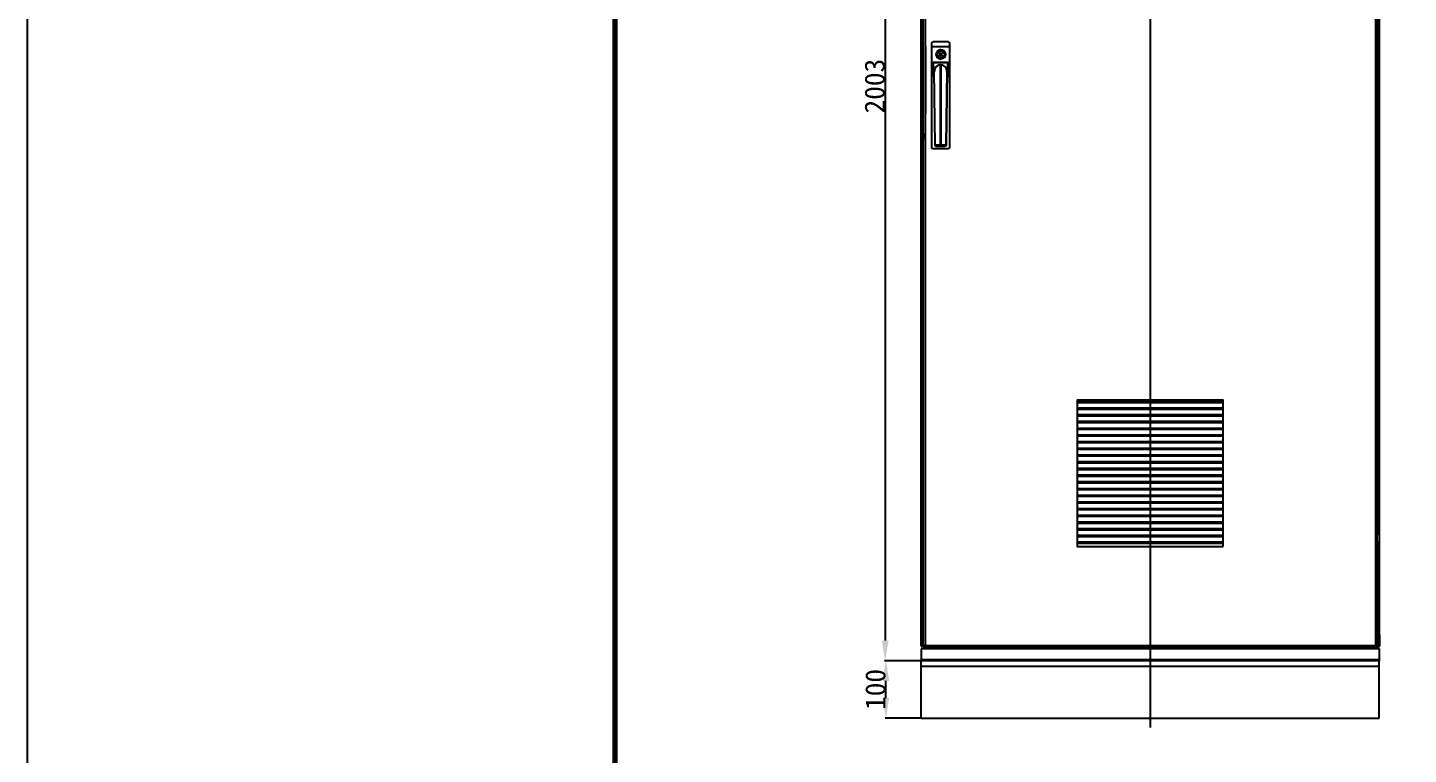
# Model space of a CAD drawing. Extents: x 79822 to 122366, y -56021 to -28815.
# Drawn here: x 80424 to 82832, y -53954 to -52688 of the extents above; entities that cross this region are included whole.
import ezdxf
from ezdxf.enums import TextEntityAlignment as Align
from ezdxf.lldxf.tags import DXFTag

# ---------------------------------------------------------------- set-up
doc = ezdxf.new("R2010")
doc.units = 0
doc.header["$LTSCALE"] = 100
doc.header["$MEASUREMENT"] = 0
doc.layers.add('t', color=1, linetype='Continuous')
doc.styles.get("Standard").update_dxf_attribs({"font": ''})
doc.styles.get('Standard').set_extended_font_data('SimSun')
tags = doc.linetypes.add('CENTER', pattern=[2, 1.25, -0.25, 0.25, -0.25]).pattern_tags.tags
tags[10:11] = [DXFTag(74, 4), DXFTag(75, 0), DXFTag(340, '0'), DXFTag(46, 1.0), DXFTag(50, 0.0), DXFTag(44, 0.0), DXFTag(45, 0.0)]
tags[8:9] = [DXFTag(74, 4), DXFTag(75, 0), DXFTag(340, '0'), DXFTag(46, 1.0), DXFTag(50, 0.0), DXFTag(44, 0.0), DXFTag(45, 0.0)]
tags[6:7] = [DXFTag(74, 4), DXFTag(75, 0), DXFTag(340, '0'), DXFTag(46, 1.0), DXFTag(50, 0.0), DXFTag(44, 0.0), DXFTag(45, 0.0)]
tags[4:5] = [DXFTag(74, 4), DXFTag(75, 0), DXFTag(340, '0'), DXFTag(46, 1.0), DXFTag(50, 0.0), DXFTag(44, 0.0), DXFTag(45, 0.0)]
doc.dimstyles.new('ISO-25', dxfattribs={"dimtxt": 35, "dimasz": 35, "dimexe": 1.25, "dimexo": 0.625, "dimtad": 1, "dimtoh": 1, "dimdec": 0, "dimtxsty": 'Standard', "dimcen": 2.5, "dimadec": 0, "dimazin": 0, "dimtfac": 1, "dimtdec": 0, "dimtmove": 0, "dimatfit": 3, "dimfxl": 0, "dimarcsym": 0})

# ---------------------------------------------------------------- blocks, each defined once
blk = doc.blocks.new('*D144')
at = {"color": 0, "lineweight": -2}
for p, q in [((81981.6, -53790.7), (81919.5, -53790.7)), ((81920.8, -53855.7), (81920.8, -53825.7)), ((81981.6, -53890.7), (81919.5, -53890.7))]:
    blk.add_line(p, q, dxfattribs=at)
at = {"color": 0}
for points in [[(81926.6, -53825.7), (81914.9, -53825.7), (81920.8, -53790.7)], [(81914.9, -53855.7), (81926.6, -53855.7), (81920.8, -53890.7)]]:
    blk.add_solid(points, dxfattribs=at)
at = {"layer": 'Defpoints', "color": 0}
for p in [(81920.8, -53790.7), (81982.2, -53790.7), (81982.2, -53890.7)]:
    blk.add_point(p, dxfattribs=at)
at = {"color": 0, "insert": (81902.7, -53840.7), "char_height": 35, "attachment_point": 5, "rotation": 90}
blk.add_mtext('100', dxfattribs=at)
blk = doc.blocks.new('*D145')
at = {"color": 0, "lineweight": -2}
for p, q in [((81981.9, -51788.2), (81918.3, -51788.2)), ((81919.5, -51823.2), (81919.5, -53755.7)), ((81981.9, -53790.7), (81918.3, -53790.7))]:
    blk.add_line(p, q, dxfattribs=at)
at = {"color": 0}
for points in [[(81925.4, -51823.2), (81913.7, -51823.2), (81919.5, -51788.2)], [(81913.7, -53755.7), (81925.4, -53755.7), (81919.5, -53790.7)]]:
    blk.add_solid(points, dxfattribs=at)
at = {"layer": 'Defpoints', "color": 0}
for p in [(81982.5, -51788.2), (81919.5, -53790.7), (81982.5, -53790.7)]:
    blk.add_point(p, dxfattribs=at)
at = {"color": 0, "insert": (81901.4, -52789.4), "char_height": 35, "attachment_point": 5, "rotation": 90}
blk.add_mtext('2003', dxfattribs=at)
blk = doc.blocks.new('图框')
at = {"layer": 't', "color": 7, "const_width": 9.62}
blk.add_lwpolyline([(4115.6, -3151.6), (4115.6, 0), (0, 0), (0, -3151.6)], close=True, dxfattribs=at)
at = {"color": 7, "flags": 8}
for tag, p, height in [('DWG.NAME:', (1381.6, -2910.4), 25), ('PROJECTNAME:', (3125.5, -2912.8), 24), ('PROJECTNAME：', (3339.1, -2913.1), 25), ('DWG.NO.:', (3128.2, -3030.4), 24), ('图纸编号', (3315.4, -3052.4), 24), ('FILENO.:', (3128.7, -3106.1), 24), ('文档号', (3317.7, -3124.1), 24)]:
    blk.add_attdef(tag, p, '', height=height, dxfattribs=at)
for tag, p in [('图纸名称:', (1377.8, -2965.9)), ('项目名称：', (3121.6, -2984.3)), ('项目名称：', (3325, -2984.3))]:
    blk.add_attdef(tag, text='', height=25, dxfattribs=at).set_placement(p, align=Align.BOTTOM_LEFT)
for tag, height, p in [('设计时间', 23, (213.9, -2974.9)), ('RENLIU', 24, (698.2, -2950.4)), ('SHUFENWANG', 24, (885.8, -2950.4)), ('FANGHOU', 24, (1069.7, -2950.4)), ('DANDANLI', 24, (1250, -2950.4)), ('A', 23, (59.9, -2974.9)), ('刘仁', 23, (698.2, -3002.2)), ('王姝芬', 23, (885.8, -3002.2)), ('侯方', 23, (1069.7, -3002.2)), ('李丹丹', 23, (1250, -3002.2)), ('#10STATIONONTROLCABINETCOVER', 30, (1777.9, -3017.2)), ('PAGEXOFX', 24, (3953.7, -3039.1)), ('REV.', 24, (59.4, -3063)), ('DATE', 24, (208.9, -3063)), ('DESCRIPTION', 24, (451.7, -3063)), ('PREPARED', 24, (698.2, -3063)), ('CHECKED', 24, (885.8, -3063)), ('SIGNED', 24, (1069.7, -3063)), ('APPROVED', 24, (1250, -3063)), ('图纸名称', 30, (1777.9, -3094.7)), ('第几页共几页', 24, (3953.7, -3114.1))]:
    blk.add_attdef(tag, text='', height=height, dxfattribs=at).set_placement(p, align=Align.MIDDLE)
at = {"color": 7, "width": 0.8, "flags": 8}
blk.add_attdef('HANGZHOUHOLLYSYSAUTOMATIONCO.,LTD.', text='', height=24, dxfattribs=at).set_placement((2770.1, -3045.7), align=Align.MIDDLE)

msp = doc.modelspace()

# ---------------------------------------------------------------- linework, layer by layer
at = {"color": 1, "linetype": 'CENTER'}
msp.add_line((82381.7, -51663), (82381.7, -53906.8), dxfattribs=at)
at = {"color": 7, "linetype": 'Continuous'}
for p, q in [((81982.5, -53745.7), (81982.5, -51788.2)), ((81985.5, -53766.2), (81985.5, -51791.2)), ((81989.1, -51791.2), (81989.1, -52720.2)), ((82775.2, -53766.2), (82775.2, -51791.2)), ((82777.5, -53766.2), (82777.5, -51791.2)), ((82781.5, -53745.7), (82781.5, -51833.7)), ((81984.9, -51982.7), (81984.9, -52871.7)), ((82778.6, -52871.7), (82778.6, -52032.7)), ((82779.1, -52032.7), (82779.1, -52871.7)), ((81989.1, -52720.2), (81989.1, -52837.2)), ((81989.7, -52720.2), (81989.7, -52837.2)), ((81989.1, -52837.2), (81989.1, -53766.2)), ((81982.5, -52871.7), (81984.9, -52871.7)), ((81983.1, -52871.7), (81985.5, -52871.7)), ((81983.7, -52871.7), (81983.7, -52882.7)), ((81984.3, -52871.7), (81984.3, -52882.7)), ((81984.5, -52882.7), (81984.5, -52871.7)), ((81985.1, -52871.7), (81985.1, -52882.7)), ((81985.1, -52871.7), (81985.5, -52871.7)), ((81985.1, -52882.7), (81985.1, -52871.7)), ((81985.7, -52871.7), (81985.7, -52882.7)), ((81985.7, -52871.7), (81986.1, -52871.7)), ((82779.5, -52871.7), (82778.1, -52871.7)), ((82780, -52871.7), (82778.6, -52871.7)), ((82779.5, -52882.7), (82779.5, -52871.7)), ((82779.7, -52871.7), (82782.1, -52871.7)), ((82780, -52882.7), (82780, -52871.7)), ((82780.1, -52871.7), (82780.1, -52882.7)), ((82780.6, -52871.7), (82780.6, -52882.7)), ((82780.9, -52882.7), (82780.9, -52871.7)), ((82781.4, -52882.7), (82781.4, -52871.7)), ((81982.5, -52882.7), (81984.9, -52882.7)), ((81983.1, -52882.7), (81985.5, -52882.7)), ((81984.9, -52882.7), (81984.9, -53571.7)), ((81985.1, -52882.7), (81985.5, -52882.7)), ((81985.7, -52882.7), (81986.1, -52882.7)), ((82779.5, -52882.7), (82778.1, -52882.7)), ((82778.6, -53571.7), (82778.6, -52882.7)), ((82780, -52882.7), (82778.6, -52882.7)), ((82779.1, -52882.7), (82779.1, -53571.7)), ((82779.7, -52882.7), (82782.1, -52882.7)), ((82778.9, -53520.7), (82777.5, -53520.7)), ((82778.9, -53531.7), (82778.9, -53520.7)), ((82779.1, -53520.7), (82781.5, -53520.7)), ((82779.5, -53520.7), (82779.5, -53531.7)), ((82780.3, -53531.7), (82780.3, -53520.7)), ((82778.9, -53531.7), (82777.5, -53531.7)), ((82779.1, -53531.7), (82781.5, -53531.7)), ((81982.5, -53571.7), (81984.9, -53571.7)), ((81983.7, -53571.7), (81983.7, -53582.7)), ((81984.5, -53582.7), (81984.5, -53571.7)), ((81985.1, -53571.7), (81985.5, -53571.7)), ((81985.1, -53571.7), (81985.1, -53582.7)), ((81984.9, -53582.7), (81982.5, -53582.7)), ((81984.9, -53745.7), (81984.9, -53582.7)), ((81985.1, -53582.7), (81985.5, -53582.7)), ((82778.6, -53745.7), (82778.6, -53582.7)), ((82779.1, -53745.7), (82779.1, -53582.7)), ((81984.9, -53745.7), (81982.5, -53745.7)), ((81982.5, -53765.2), (81982.5, -53745.7)), ((81984.5, -53765.2), (81982.5, -53765.2)), ((81984.5, -53765.2), (81984.5, -53745.7)), ((81984.5, -53746.9), (81985.5, -53746.9)), ((81984.9, -53748.6), (81984.5, -53748.6)), ((81984.9, -53764.5), (81984.5, -53764.5)), ((81984.9, -53745.7), (81985.5, -53745.7)), ((81984.9, -53748.6), (81984.9, -53764.5)), ((81985.5, -53766.2), (82778.5, -53766.2)), ((81987.8, -53763.9), (82775.2, -53763.9)), ((82003.6, -53768.1), (82003.6, -53766.2)), ((82003.6, -53768.1), (82026, -53768.1)), ((82004.1, -53768.1), (82004.1, -53766.2)), ((82004.8, -53768.1), (82004.8, -53769.7)), ((82005.3, -53768.1), (82005.3, -53769.7)), ((82024.3, -53768.1), (82024.3, -53769.7)), ((82024.8, -53768.1), (82024.8, -53769.7)), ((82025.5, -53768.1), (82025.5, -53766.2)), ((82026, -53766.2), (82026, -53767.7)), ((82738, -53766.6), (82026, -53766.6)), ((82026, -53768.1), (82026, -53767.7)), ((82738, -53768.1), (82026, -53768.1)), ((82026, -53768.1), (82026, -53769.7)), ((82738, -53768.6), (82026, -53768.6)), ((82738, -53766.2), (82738, -53767.7)), ((82738, -53768.1), (82738, -53767.7)), ((82760.4, -53768.1), (82738, -53768.1)), ((82738, -53768.1), (82738, -53769.7)), ((82738.5, -53768.1), (82738.5, -53766.2)), ((82739.2, -53768.1), (82739.2, -53769.7)), ((82739.7, -53768.1), (82739.7, -53769.7)), ((82758.7, -53768.1), (82758.7, -53769.7)), ((82759.2, -53768.1), (82759.2, -53769.7)), ((82759.9, -53768.1), (82759.9, -53766.2)), ((82760.4, -53768.1), (82760.4, -53766.2)), ((82777.5, -53745.7), (82778.6, -53745.7)), ((82779.5, -53746.9), (82777.5, -53746.9)), ((82777.5, -53748.1), (82778.6, -53748.1)), ((82778.5, -53766.2), (82778.5, -53748.1)), ((82779.1, -53745.7), (82778.6, -53745.7)), ((82778.6, -53748.1), (82778.6, -53746.9)), ((82779.1, -53745.7), (82781.5, -53745.7)), ((82779.1, -53748.6), (82779.5, -53748.6)), ((82779.1, -53748.6), (82779.1, -53764.5)), ((82779.1, -53764.5), (82779.5, -53764.5)), ((82779.5, -53745.7), (82779.5, -53765.2)), ((82779.5, -53765.2), (82781.5, -53765.2)), ((82781.5, -53745.7), (82781.5, -53765.2)), ((82781.7, -53769.7), (81982.2, -53769.7)), ((81982.2, -53769.7), (81982.2, -53790.5)), ((81982.2, -53788.4), (82781.2, -53788.4)), ((82781.7, -53790.7), (81982.2, -53790.7)), ((81982.2, -53890.7), (81982.2, -53790.7)), ((82781.2, -53769.7), (82781.2, -53790.5)), ((82781.7, -53788.9), (82781.2, -53788.9)), ((82781.2, -53890.7), (82781.2, -53790.7)), ((82781.7, -53788.9), (82781.7, -53769.7)), ((82781.7, -53790.7), (82781.7, -53789.2)), ((82781.2, -53800.7), (81982.2, -53800.7)), ((81982.2, -53890.7), (82781.2, -53890.7))]:
    msp.add_line(p, q, dxfattribs=at)
for p, q in [((82000.8, -52720.2), (82031.5, -52720.2)), ((82000.8, -52748), (82031.5, -52748))]:
    msp.add_line(p, q)
at = {"color": 4, "linetype": 'Continuous'}
for p, q in [((82009.7, -52732.6), (82009.7, -52735.6)), ((82011.9, -52732.7), (82009.7, -52732.6)), ((82023.7, -52732.8), (82021.5, -52732.7)), ((82023.7, -52735.8), (82023.7, -52732.8)), ((82009.7, -52735.6), (82011.9, -52735.7)), ((82021.4, -52735.7), (82023.7, -52735.8))]:
    msp.add_line(p, q, dxfattribs=at)
at = {"lineweight": -3}
for p, q in [((82015.5, -52752.7), (82015.5, -52894.5)), ((82016.8, -52752.7), (82016.8, -52894.5)), ((82003.5, -52772.3), (82000.8, -52772.3)), ((82028.8, -52772.3), (82031.5, -52772.3)), ((82006.9, -52891.9), (82015.5, -52891.9)), ((82016.8, -52891.9), (82025.5, -52891.9))]:
    msp.add_line(p, q, dxfattribs=at)
at = {"color": 3, "linetype": 'Continuous'}
for p, q in [((82780.2, -52871.7), (82782.6, -52871.7)), ((82780.2, -52882.7), (82782.6, -52882.7))]:
    msp.add_line(p, q, dxfattribs=at)
at = {"color": 7}
for p, q in [((82509.2, -53339.1), (82254.2, -53339.1)), ((82509.2, -53341.1), (82254.2, -53341.1)), ((82509.2, -53350.7), (82254.2, -53350.7)), ((82509.2, -53352.8), (82254.2, -53352.8)), ((82509.2, -53362.4), (82254.2, -53362.4)), ((82509.2, -53364.4), (82254.2, -53364.4)), ((82509.2, -53374.1), (82254.2, -53374.1)), ((82509.2, -53376.1), (82254.2, -53376.1)), ((82509.2, -53385.8), (82254.2, -53385.8)), ((82509.2, -53387.8), (82254.2, -53387.8)), ((82509.2, -53397.4), (82254.2, -53397.4)), ((82509.2, -53399.5), (82254.2, -53399.5)), ((82509.2, -53409.1), (82254.2, -53409.1)), ((82509.2, -53411.1), (82254.2, -53411.1)), ((82509.2, -53420.8), (82254.2, -53420.8)), ((82509.2, -53422.8), (82254.2, -53422.8)), ((82509.2, -53432.5), (82254.2, -53432.5)), ((82509.2, -53434.5), (82254.2, -53434.5)), ((82509.2, -53444.1), (82254.2, -53444.1)), ((82509.2, -53446.2), (82254.2, -53446.2)), ((82509.2, -53455.8), (82254.2, -53455.8)), ((82509.2, -53457.8), (82254.2, -53457.8)), ((82509.2, -53467.5), (82254.2, -53467.5)), ((82509.2, -53469.5), (82254.2, -53469.5)), ((82509.2, -53479.2), (82254.2, -53479.2)), ((82509.2, -53481.2), (82254.2, -53481.2)), ((82509.2, -53490.9), (82254.2, -53490.9)), ((82509.2, -53492.9), (82254.2, -53492.9)), ((82509.2, -53502.5), (82254.2, -53502.5)), ((82509.2, -53504.6), (82254.2, -53504.6)), ((82509.2, -53514.2), (82254.2, -53514.2)), ((82509.2, -53516.2), (82254.2, -53516.2)), ((82509.2, -53525.9), (82254.2, -53525.9)), ((82509.2, -53527.9), (82254.2, -53527.9)), ((82509.2, -53537.6), (82254.2, -53537.6)), ((82509.2, -53539.6), (82254.2, -53539.6)), ((82509.2, -53549.2), (82254.2, -53549.2)), ((82509.2, -53551.3), (82254.2, -53551.3)), ((82509.2, -53560.9), (82254.2, -53560.9)), ((82509.2, -53562.9), (82254.2, -53562.9)), ((82509.2, -53572.6), (82254.2, -53572.6)), ((82509.2, -53574.6), (82254.2, -53574.6)), ((82509.2, -53584.3), (82254.2, -53584.3)), ((82509.2, -53586.3), (82254.2, -53586.3))]:
    msp.add_line(p, q, dxfattribs=at)
at = {"color": 1}
msp.add_lwpolyline([(80424, -46484.7), (120403.6, -46484.7), (120403.6, -56021.4), (80424, -56021.4)], close=True, dxfattribs=at)
msp.add_lwpolyline([(82003.4, -52711.8), (82028.9, -52711.8, -0.414214), (82031.5, -52714.4), (82031.5, -52896.3, -0.414214), (82028.9, -52898.9), (82003.4, -52898.9, -0.414214), (82000.8, -52896.3), (82000.8, -52714.4, -0.414214)], format="xyb", close=True)
at = {"lineweight": -3}
msp.add_lwpolyline([(82028.8, -52772.3), (82028.8, -52748), (82003.5, -52748), (82003.5, -52772.3)], dxfattribs=at)
for points in [[(82027.5, -52763.6), (82025.8, -52891.9, -0.40988), (82023.2, -52894.5), (82009.1, -52894.5, -0.40988), (82006.5, -52891.9), (82004.8, -52763.6)], [(82015.5, -52894.1), (82009.1, -52894.1, -0.40988), (82006.9, -52891.9), (82005.2, -52763.6)], [(82027.1, -52763.6), (82025.5, -52891.9, -0.40988), (82023.2, -52894.1), (82016.8, -52894.1)]]:
    msp.add_lwpolyline(points, format="xyb", dxfattribs=at)
at = {"color": 7}
msp.add_lwpolyline([(82509.2, -53591.8), (82509.2, -53336.8), (82254.2, -53336.8), (82254.2, -53591.8)], close=True, dxfattribs=at)
at = {"color": 4, "linetype": 'Continuous'}
for radius in [8, 1.6]:
    msp.add_circle((82016.7, -52734.2), radius, dxfattribs=at)
for radius, start, end in [(8, 89.4964, 270), (5, 16.954, 162.0388), (8, 0, 89.4964), (5, 196.954, 342.0388)]:
    msp.add_arc((82016.7, -52734.2), radius, start, end, dxfattribs=at)
at = {"lineweight": -3}
for radius in [11.3, 10.9]:
    msp.add_arc((82016.2, -52763.6), radius, 358.302, 181.698, dxfattribs=at)
at = {"color": 7, "linetype": 'Continuous'}
for centre, radius, start, end in [((81983.7, -53764.5), 1.2, 212.7273, 0), ((81985.4, -53748.6), 1.7, 90, 122.2595), ((81985.4, -53748.6), 0.5, 90, 180), ((82778.6, -53748.6), 1.7, 57.7405, 90), ((82778.6, -53748.6), 0.5, 0, 90), ((82780.3, -53764.5), 1.2, 180, 327.2727), ((82779.9, -53788.9), 1.8, 315, 0)]:
    msp.add_arc(centre, radius, start, end, dxfattribs=at)

# ---------------------------------------------------------------- block references
at = {"color": 1}
msp.add_blockref('图框', (81448.4, -51380.3), dxfattribs=at)

# ---------------------------------------------------------------- dimensions: what is measured, and where the dimension line sits
at = {"color": 3}
for base, p1, p2, picture, middle in [((81919.5319195, -53790.655737), (81982.4778407, -51788.155737), (81982.4778407, -53790.655737), '*D145', (81901.4069195, -52789.405737)), ((81920.8, -53790.7), (81982.2, -53890.7), (81982.2, -53790.7), '*D144', (81902.7, -53840.7))]:
    dim = msp.add_linear_dim(base=base, p1=p1, p2=p2, angle=90, dimstyle='ISO-25', dxfattribs=at)
    dim.commit()
    dim.dimension.update_dxf_attribs({"geometry": picture, "text_midpoint": middle})

doc.saveas('drawing.dxf')
